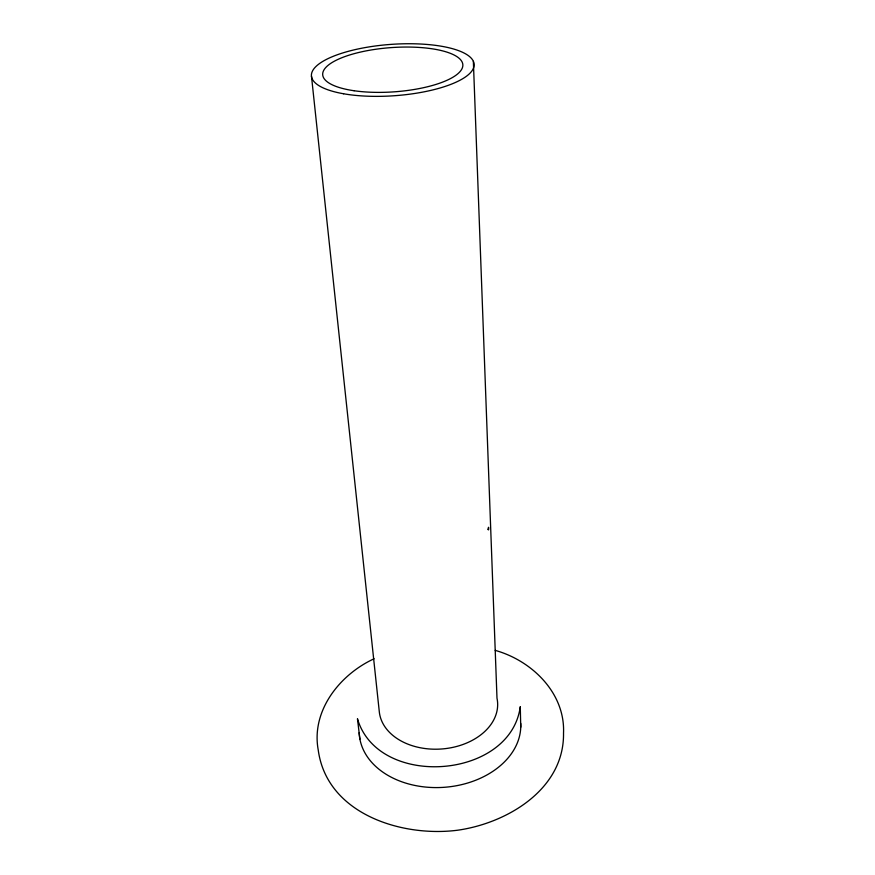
<?xml version="1.0" encoding="UTF-8"?>
<svg xmlns="http://www.w3.org/2000/svg" width="875" height="875" viewBox="0 0 875 875"><rect width="100%" height="100%" fill="white"/><g stroke="black" fill="none" stroke-linecap="round" stroke-linejoin="round"><path stroke-width="1.31" d="M374.117 658.755C339.959 674.428 310.953 710.708 318.227 749.973C326.834 814.056 401.811 837.484 457.767 830.2C507.281 823.123 564.353 789.228 563.522 733.173C565.294 693.011 531.858 660.603 495.217 650.377M359.898 739.145L357.459 718.758C378.055 789.184 510.486 779.559 520.275 706.672L520.756 727.202M311.478 76.191L379.323 711.955A59.336 42.492 -4.1 0 0 445.156 748.65A59.336 42.492 -4.1 0 0 496.989 698.173L473.364 61.348M520.712 723.33A80.916 59.019 -4.1 0 1 442.695 787.402A80.916 59.019 -4.1 0 1 359.188 732.736M488.086 529.277C488.972 532.284 488.873 523.534 488.086 529.277M343.58 93.767A81.539 25.725 -4.1 0 0 473.484 68.086A81.539 25.725 -4.1 0 0 361.266 48.311A81.539 25.725 -4.1 0 0 343.58 93.767M354.069 90.737A70.262 22.17 -4.1 0 0 462.722 66.555A70.262 22.17 -4.1 0 0 361.463 51.855A70.262 22.17 -4.1 0 0 354.069 90.737"/></g></svg>
